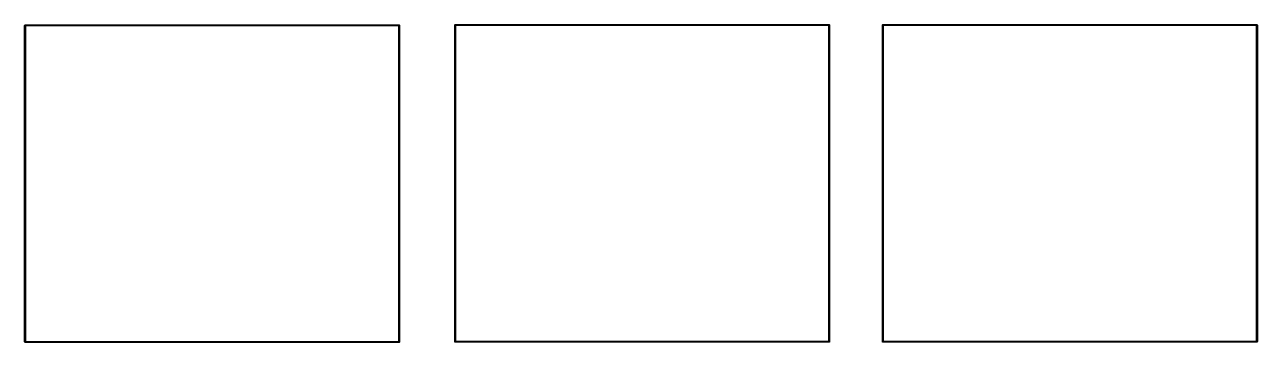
# Model space of a CAD drawing. Extents: x 0 to 3.37, y 0 to 0.87.
import ezdxf

# ---------------------------------------------------------------- set-up
doc = ezdxf.new("R2010")
doc.units = 0
doc.header["$MEASUREMENT"] = 0
doc.layers.add('BLACK', color=7, linetype='CONTINUOUS')

msp = doc.modelspace()

# ---------------------------------------------------------------- linework, layer by layer
at = {"layer": 'BLACK', "linetype": 'CONTINUOUS'}
for p, q in [((0.0027, 0.8691), (0.0028, 0.8695)), ((0.0027, 0.003), (0.0027, 0.8691)), ((0.0028, 0.8695), (0.0033, 0.87)), ((0.0033, 0.87), (0.0037, 0.8701)), ((0.0037, 0.8701), (1.0273, 0.8701)), ((0.0047, 0.8681), (0.0047, 0.004)), ((1.0263, 0.8681), (0.0047, 0.8681)), ((1.0263, 0.004), (1.0263, 0.8681)), ((1.0273, 0.8701), (1.0277, 0.87)), ((1.0277, 0.87), (1.0282, 0.8695)), ((1.0282, 0.8695), (1.0283, 0.8691)), ((1.0283, 0.8691), (1.0283, 0.003)), ((1.179, 0.87), (1.1791, 0.8704)), ((1.179, 0.0039), (1.179, 0.87)), ((1.1791, 0.8704), (1.1796, 0.8709)), ((1.1796, 0.8709), (1.18, 0.871)), ((1.18, 0.871), (2.2036, 0.871)), ((1.181, 0.869), (1.181, 0.0048)), ((2.2026, 0.869), (1.181, 0.869)), ((2.2026, 0.0048), (2.2026, 0.869)), ((2.2036, 0.871), (2.204, 0.8709)), ((2.204, 0.8709), (2.2045, 0.8704)), ((2.2045, 0.8704), (2.2046, 0.87)), ((2.2046, 0.87), (2.2046, 0.0039)), ((2.349, 0.87), (2.3491, 0.8704)), ((2.349, 0.0039), (2.349, 0.87)), ((2.3491, 0.8704), (2.3496, 0.8709)), ((2.3496, 0.8709), (2.35, 0.871)), ((2.35, 0.871), (3.3736, 0.871)), ((2.351, 0.869), (2.351, 0.0048)), ((3.3726, 0.869), (2.351, 0.869)), ((3.3726, 0.0048), (3.3726, 0.869)), ((3.3736, 0.871), (3.374, 0.8709)), ((3.374, 0.8709), (3.3745, 0.8704)), ((3.3745, 0.8704), (3.3746, 0.87)), ((3.3746, 0.87), (3.3746, 0.0039)), ((0.0028, 0.0026), (0.0027, 0.003)), ((0.0033, 0.0021), (0.0028, 0.0026)), ((0.0037, 0.002), (0.0033, 0.0021)), ((1.0273, 0.002), (0.0037, 0.002)), ((0.0047, 0.004), (1.0263, 0.004)), ((1.0277, 0.0021), (1.0273, 0.002)), ((1.0282, 0.0026), (1.0277, 0.0021)), ((1.0283, 0.003), (1.0282, 0.0026)), ((1.1791, 0.0035), (1.179, 0.0039)), ((1.1796, 0.0029), (1.1791, 0.0035)), ((1.18, 0.0029), (1.1796, 0.0029)), ((2.2036, 0.0029), (1.18, 0.0029)), ((1.181, 0.0048), (2.2026, 0.0048)), ((2.204, 0.0029), (2.2036, 0.0029)), ((2.2045, 0.0035), (2.204, 0.0029)), ((2.2046, 0.0039), (2.2045, 0.0035)), ((2.3491, 0.0035), (2.349, 0.0039)), ((2.3496, 0.0029), (2.3491, 0.0035)), ((2.35, 0.0029), (2.3496, 0.0029)), ((3.3736, 0.0029), (2.35, 0.0029)), ((2.351, 0.0048), (3.3726, 0.0048)), ((3.374, 0.0029), (3.3736, 0.0029)), ((3.3745, 0.0035), (3.374, 0.0029)), ((3.3746, 0.0039), (3.3745, 0.0035))]:
    msp.add_line(p, q, dxfattribs=at)

doc.saveas('drawing.dxf')
